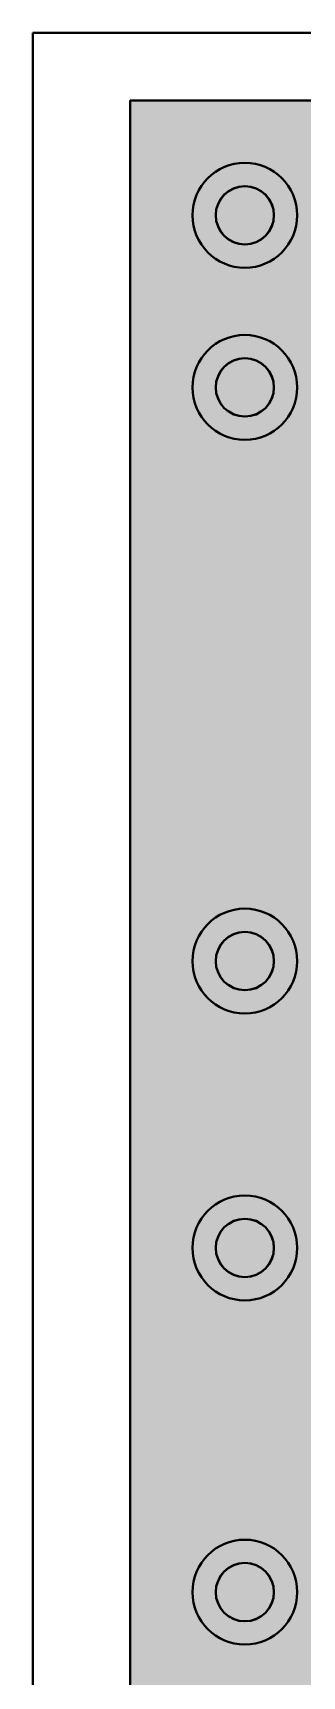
# Model space of a CAD drawing. Header units: millimetres. Extents: x 3.5 to 53, y 2.8 to 30.3.
# Drawn here: x 14.47 to 16.82, y 15.99 to 30.32 of the extents above; entities that cross this region are included whole.
import ezdxf

# ---------------------------------------------------------------- set-up
doc = ezdxf.new("R2010")
doc.units = ezdxf.units.MM
for name, color, linetype in [('bottom_copper', 7, 'Continuous'), ('bottom_silk', 7, 'Continuous'), ('drill_plated', 7, 'Continuous'), ('outline', 7, 'Continuous'), ('top_copper', 7, 'Continuous'), ('top_silk', 7, 'Continuous')]:
    doc.layers.add(name, color=color, linetype=linetype)

# ---------------------------------------------------------------- blocks, each defined once
blk = doc.blocks.new('Block7000')
at = {"layer": 'bottom_copper', "lineweight": 40}
blk.add_hatch(color=7, dxfattribs=at).paths.add_polyline_path([(4.035, 0), (0, 0), (0, 26), (4.035, 26), (4.035, 0)], flags=0)
at = {"layer": 'bottom_copper', "color": 7, "lineweight": 40}
blk.add_lwpolyline([(4.035, 0), (0, 0), (0, 26), (4.035, 26), (4.035, 0)], close=True, dxfattribs=at)
blk = doc.blocks.new('Block19332')
at = {"layer": 'top_copper', "lineweight": 40}
blk.add_hatch(color=7, dxfattribs=at).paths.add_polyline_path([(6.54, 0), (0, 0), (0, 26), (6.54, 26), (6.54, 0)], flags=0)
at = {"layer": 'top_copper', "color": 7, "lineweight": 40}
blk.add_lwpolyline([(6.54, 0), (0, 0), (0, 26), (6.54, 26), (6.54, 0)], close=True, dxfattribs=at)

msp = doc.modelspace()

# ---------------------------------------------------------------- hatches: boundary and pattern name
at = {"layer": 'bottom_copper', "lineweight": 40}
for points in [[(16.569, 28.678), (16.555, 28.63), (16.531, 28.586), (16.5, 28.547), (16.461, 28.516), (16.418, 28.492), (16.37, 28.478), (16.32, 28.473), (16.271, 28.478), (16.223, 28.492), (16.179, 28.516), (16.141, 28.547), (16.109, 28.586), (16.086, 28.63), (16.071, 28.678), (16.066, 28.727), (16.071, 28.777), (16.086, 28.824), (16.109, 28.868), (16.141, 28.907), (16.179, 28.938), (16.223, 28.962), (16.271, 28.976), (16.32, 28.981), (16.37, 28.976), (16.418, 28.962), (16.461, 28.938), (16.5, 28.907), (16.531, 28.868), (16.555, 28.824), (16.569, 28.777), (16.574, 28.727), (16.569, 28.678)], [(16.569, 27.178), (16.555, 27.13), (16.531, 27.086), (16.5, 27.047), (16.461, 27.016), (16.418, 26.992), (16.37, 26.978), (16.32, 26.973), (16.271, 26.978), (16.223, 26.992), (16.179, 27.016), (16.141, 27.047), (16.109, 27.086), (16.086, 27.13), (16.071, 27.178), (16.066, 27.227), (16.071, 27.277), (16.086, 27.324), (16.109, 27.368), (16.141, 27.407), (16.179, 27.438), (16.223, 27.462), (16.271, 27.476), (16.32, 27.481), (16.37, 27.476), (16.418, 27.462), (16.461, 27.438), (16.5, 27.407), (16.531, 27.368), (16.555, 27.324), (16.569, 27.277), (16.574, 27.227), (16.569, 27.178)], [(16.569, 22.178), (16.555, 22.13), (16.531, 22.086), (16.5, 22.047), (16.461, 22.016), (16.418, 21.992), (16.37, 21.978), (16.32, 21.973), (16.271, 21.978), (16.223, 21.992), (16.179, 22.016), (16.141, 22.047), (16.109, 22.086), (16.086, 22.13), (16.071, 22.178), (16.066, 22.227), (16.071, 22.277), (16.086, 22.324), (16.109, 22.368), (16.141, 22.407), (16.179, 22.438), (16.223, 22.462), (16.271, 22.476), (16.32, 22.481), (16.37, 22.476), (16.418, 22.462), (16.461, 22.438), (16.5, 22.407), (16.531, 22.368), (16.555, 22.324), (16.569, 22.277), (16.574, 22.227), (16.569, 22.178)], [(16.569, 19.678), (16.555, 19.63), (16.531, 19.586), (16.5, 19.547), (16.461, 19.516), (16.418, 19.492), (16.37, 19.478), (16.32, 19.473), (16.271, 19.478), (16.223, 19.492), (16.179, 19.516), (16.141, 19.547), (16.109, 19.586), (16.086, 19.63), (16.071, 19.678), (16.066, 19.727), (16.071, 19.777), (16.086, 19.824), (16.109, 19.868), (16.141, 19.907), (16.179, 19.938), (16.223, 19.962), (16.271, 19.976), (16.32, 19.981), (16.37, 19.976), (16.418, 19.962), (16.461, 19.938), (16.5, 19.907), (16.531, 19.868), (16.555, 19.824), (16.569, 19.777), (16.574, 19.727), (16.569, 19.678)], [(16.569, 16.678), (16.555, 16.63), (16.531, 16.586), (16.5, 16.547), (16.461, 16.516), (16.418, 16.492), (16.37, 16.478), (16.32, 16.473), (16.271, 16.478), (16.223, 16.492), (16.179, 16.516), (16.141, 16.547), (16.109, 16.586), (16.086, 16.63), (16.071, 16.678), (16.066, 16.727), (16.071, 16.777), (16.086, 16.824), (16.109, 16.868), (16.141, 16.907), (16.179, 16.938), (16.223, 16.962), (16.271, 16.976), (16.32, 16.981), (16.37, 16.976), (16.418, 16.962), (16.461, 16.938), (16.5, 16.907), (16.531, 16.868), (16.555, 16.824), (16.569, 16.777), (16.574, 16.727), (16.569, 16.678)]]:
    msp.add_hatch(color=7, dxfattribs=at).paths.add_polyline_path(points, flags=0)
at = {"layer": 'drill_plated', "lineweight": 40}
for points in [[(16.569, 28.678), (16.555, 28.63), (16.531, 28.586), (16.5, 28.547), (16.461, 28.516), (16.418, 28.492), (16.37, 28.478), (16.32, 28.473), (16.271, 28.478), (16.223, 28.492), (16.179, 28.516), (16.141, 28.547), (16.109, 28.586), (16.086, 28.63), (16.071, 28.678), (16.066, 28.727), (16.071, 28.777), (16.086, 28.824), (16.109, 28.868), (16.141, 28.907), (16.179, 28.938), (16.223, 28.962), (16.271, 28.976), (16.32, 28.981), (16.37, 28.976), (16.418, 28.962), (16.461, 28.938), (16.5, 28.907), (16.531, 28.868), (16.555, 28.824), (16.569, 28.777), (16.574, 28.727), (16.569, 28.678)], [(16.569, 27.178), (16.555, 27.13), (16.531, 27.086), (16.5, 27.047), (16.461, 27.016), (16.418, 26.992), (16.37, 26.978), (16.32, 26.973), (16.271, 26.978), (16.223, 26.992), (16.179, 27.016), (16.141, 27.047), (16.109, 27.086), (16.086, 27.13), (16.071, 27.178), (16.066, 27.227), (16.071, 27.277), (16.086, 27.324), (16.109, 27.368), (16.141, 27.407), (16.179, 27.438), (16.223, 27.462), (16.271, 27.476), (16.32, 27.481), (16.37, 27.476), (16.418, 27.462), (16.461, 27.438), (16.5, 27.407), (16.531, 27.368), (16.555, 27.324), (16.569, 27.277), (16.574, 27.227), (16.569, 27.178)], [(16.569, 22.178), (16.555, 22.13), (16.531, 22.086), (16.5, 22.047), (16.461, 22.016), (16.418, 21.992), (16.37, 21.978), (16.32, 21.973), (16.271, 21.978), (16.223, 21.992), (16.179, 22.016), (16.141, 22.047), (16.109, 22.086), (16.086, 22.13), (16.071, 22.178), (16.066, 22.227), (16.071, 22.277), (16.086, 22.324), (16.109, 22.368), (16.141, 22.407), (16.179, 22.438), (16.223, 22.462), (16.271, 22.476), (16.32, 22.481), (16.37, 22.476), (16.418, 22.462), (16.461, 22.438), (16.5, 22.407), (16.531, 22.368), (16.555, 22.324), (16.569, 22.277), (16.574, 22.227), (16.569, 22.178)], [(16.569, 19.678), (16.555, 19.63), (16.531, 19.586), (16.5, 19.547), (16.461, 19.516), (16.418, 19.492), (16.37, 19.478), (16.32, 19.473), (16.271, 19.478), (16.223, 19.492), (16.179, 19.516), (16.141, 19.547), (16.109, 19.586), (16.086, 19.63), (16.071, 19.678), (16.066, 19.727), (16.071, 19.777), (16.086, 19.824), (16.109, 19.868), (16.141, 19.907), (16.179, 19.938), (16.223, 19.962), (16.271, 19.976), (16.32, 19.981), (16.37, 19.976), (16.418, 19.962), (16.461, 19.938), (16.5, 19.907), (16.531, 19.868), (16.555, 19.824), (16.569, 19.777), (16.574, 19.727), (16.569, 19.678)], [(16.569, 16.678), (16.555, 16.63), (16.531, 16.586), (16.5, 16.547), (16.461, 16.516), (16.418, 16.492), (16.37, 16.478), (16.32, 16.473), (16.271, 16.478), (16.223, 16.492), (16.179, 16.516), (16.141, 16.547), (16.109, 16.586), (16.086, 16.63), (16.071, 16.678), (16.066, 16.727), (16.071, 16.777), (16.086, 16.824), (16.109, 16.868), (16.141, 16.907), (16.179, 16.938), (16.223, 16.962), (16.271, 16.976), (16.32, 16.981), (16.37, 16.976), (16.418, 16.962), (16.461, 16.938), (16.5, 16.907), (16.531, 16.868), (16.555, 16.824), (16.569, 16.777), (16.574, 16.727), (16.569, 16.678)]]:
    msp.add_hatch(color=7, dxfattribs=at).paths.add_polyline_path(points, flags=0)
at = {"layer": 'top_copper', "lineweight": 40}
for points in [[(16.569, 28.678), (16.555, 28.63), (16.531, 28.586), (16.5, 28.547), (16.461, 28.516), (16.418, 28.492), (16.37, 28.478), (16.32, 28.473), (16.271, 28.478), (16.223, 28.492), (16.179, 28.516), (16.141, 28.547), (16.109, 28.586), (16.086, 28.63), (16.071, 28.678), (16.066, 28.727), (16.071, 28.777), (16.086, 28.824), (16.109, 28.868), (16.141, 28.907), (16.179, 28.938), (16.223, 28.962), (16.271, 28.976), (16.32, 28.981), (16.37, 28.976), (16.418, 28.962), (16.461, 28.938), (16.5, 28.907), (16.531, 28.868), (16.555, 28.824), (16.569, 28.777), (16.574, 28.727), (16.569, 28.678)], [(16.569, 27.178), (16.555, 27.13), (16.531, 27.086), (16.5, 27.047), (16.461, 27.016), (16.418, 26.992), (16.37, 26.978), (16.32, 26.973), (16.271, 26.978), (16.223, 26.992), (16.179, 27.016), (16.141, 27.047), (16.109, 27.086), (16.086, 27.13), (16.071, 27.178), (16.066, 27.227), (16.071, 27.277), (16.086, 27.324), (16.109, 27.368), (16.141, 27.407), (16.179, 27.438), (16.223, 27.462), (16.271, 27.476), (16.32, 27.481), (16.37, 27.476), (16.418, 27.462), (16.461, 27.438), (16.5, 27.407), (16.531, 27.368), (16.555, 27.324), (16.569, 27.277), (16.574, 27.227), (16.569, 27.178)], [(16.569, 22.178), (16.555, 22.13), (16.531, 22.086), (16.5, 22.047), (16.461, 22.016), (16.418, 21.992), (16.37, 21.978), (16.32, 21.973), (16.271, 21.978), (16.223, 21.992), (16.179, 22.016), (16.141, 22.047), (16.109, 22.086), (16.086, 22.13), (16.071, 22.178), (16.066, 22.227), (16.071, 22.277), (16.086, 22.324), (16.109, 22.368), (16.141, 22.407), (16.179, 22.438), (16.223, 22.462), (16.271, 22.476), (16.32, 22.481), (16.37, 22.476), (16.418, 22.462), (16.461, 22.438), (16.5, 22.407), (16.531, 22.368), (16.555, 22.324), (16.569, 22.277), (16.574, 22.227), (16.569, 22.178)], [(16.569, 19.678), (16.555, 19.63), (16.531, 19.586), (16.5, 19.547), (16.461, 19.516), (16.418, 19.492), (16.37, 19.478), (16.32, 19.473), (16.271, 19.478), (16.223, 19.492), (16.179, 19.516), (16.141, 19.547), (16.109, 19.586), (16.086, 19.63), (16.071, 19.678), (16.066, 19.727), (16.071, 19.777), (16.086, 19.824), (16.109, 19.868), (16.141, 19.907), (16.179, 19.938), (16.223, 19.962), (16.271, 19.976), (16.32, 19.981), (16.37, 19.976), (16.418, 19.962), (16.461, 19.938), (16.5, 19.907), (16.531, 19.868), (16.555, 19.824), (16.569, 19.777), (16.574, 19.727), (16.569, 19.678)], [(16.569, 16.678), (16.555, 16.63), (16.531, 16.586), (16.5, 16.547), (16.461, 16.516), (16.418, 16.492), (16.37, 16.478), (16.32, 16.473), (16.271, 16.478), (16.223, 16.492), (16.179, 16.516), (16.141, 16.547), (16.109, 16.586), (16.086, 16.63), (16.071, 16.678), (16.066, 16.727), (16.071, 16.777), (16.086, 16.824), (16.109, 16.868), (16.141, 16.907), (16.179, 16.938), (16.223, 16.962), (16.271, 16.976), (16.32, 16.981), (16.37, 16.976), (16.418, 16.962), (16.461, 16.938), (16.5, 16.907), (16.531, 16.868), (16.555, 16.824), (16.569, 16.777), (16.574, 16.727), (16.569, 16.678)]]:
    msp.add_hatch(color=7, dxfattribs=at).paths.add_polyline_path(points, flags=0)

# ---------------------------------------------------------------- linework, layer by layer
at = {"layer": 'bottom_copper', "color": 7, "lineweight": 40}
for p, q in [((15.32, 14.227), (15.32, 29.727)), ((15.32, 29.727), (24.32, 29.727))]:
    msp.add_line(p, q, dxfattribs=at)
for points in [[(16.569, 28.678), (16.555, 28.63), (16.531, 28.586), (16.5, 28.547), (16.461, 28.516), (16.418, 28.492), (16.37, 28.478), (16.32, 28.473), (16.271, 28.478), (16.223, 28.492), (16.179, 28.516), (16.141, 28.547), (16.109, 28.586), (16.086, 28.63), (16.071, 28.678), (16.066, 28.727), (16.071, 28.777), (16.086, 28.824), (16.109, 28.868), (16.141, 28.907), (16.179, 28.938), (16.223, 28.962), (16.271, 28.976), (16.32, 28.981), (16.37, 28.976), (16.418, 28.962), (16.461, 28.938), (16.5, 28.907), (16.531, 28.868), (16.555, 28.824), (16.569, 28.777), (16.574, 28.727), (16.569, 28.678)], [(16.569, 27.178), (16.555, 27.13), (16.531, 27.086), (16.5, 27.047), (16.461, 27.016), (16.418, 26.992), (16.37, 26.978), (16.32, 26.973), (16.271, 26.978), (16.223, 26.992), (16.179, 27.016), (16.141, 27.047), (16.109, 27.086), (16.086, 27.13), (16.071, 27.178), (16.066, 27.227), (16.071, 27.277), (16.086, 27.324), (16.109, 27.368), (16.141, 27.407), (16.179, 27.438), (16.223, 27.462), (16.271, 27.476), (16.32, 27.481), (16.37, 27.476), (16.418, 27.462), (16.461, 27.438), (16.5, 27.407), (16.531, 27.368), (16.555, 27.324), (16.569, 27.277), (16.574, 27.227), (16.569, 27.178)], [(16.569, 22.178), (16.555, 22.13), (16.531, 22.086), (16.5, 22.047), (16.461, 22.016), (16.418, 21.992), (16.37, 21.978), (16.32, 21.973), (16.271, 21.978), (16.223, 21.992), (16.179, 22.016), (16.141, 22.047), (16.109, 22.086), (16.086, 22.13), (16.071, 22.178), (16.066, 22.227), (16.071, 22.277), (16.086, 22.324), (16.109, 22.368), (16.141, 22.407), (16.179, 22.438), (16.223, 22.462), (16.271, 22.476), (16.32, 22.481), (16.37, 22.476), (16.418, 22.462), (16.461, 22.438), (16.5, 22.407), (16.531, 22.368), (16.555, 22.324), (16.569, 22.277), (16.574, 22.227), (16.569, 22.178)], [(16.569, 19.678), (16.555, 19.63), (16.531, 19.586), (16.5, 19.547), (16.461, 19.516), (16.418, 19.492), (16.37, 19.478), (16.32, 19.473), (16.271, 19.478), (16.223, 19.492), (16.179, 19.516), (16.141, 19.547), (16.109, 19.586), (16.086, 19.63), (16.071, 19.678), (16.066, 19.727), (16.071, 19.777), (16.086, 19.824), (16.109, 19.868), (16.141, 19.907), (16.179, 19.938), (16.223, 19.962), (16.271, 19.976), (16.32, 19.981), (16.37, 19.976), (16.418, 19.962), (16.461, 19.938), (16.5, 19.907), (16.531, 19.868), (16.555, 19.824), (16.569, 19.777), (16.574, 19.727), (16.569, 19.678)], [(16.569, 16.678), (16.555, 16.63), (16.531, 16.586), (16.5, 16.547), (16.461, 16.516), (16.418, 16.492), (16.37, 16.478), (16.32, 16.473), (16.271, 16.478), (16.223, 16.492), (16.179, 16.516), (16.141, 16.547), (16.109, 16.586), (16.086, 16.63), (16.071, 16.678), (16.066, 16.727), (16.071, 16.777), (16.086, 16.824), (16.109, 16.868), (16.141, 16.907), (16.179, 16.938), (16.223, 16.962), (16.271, 16.976), (16.32, 16.981), (16.37, 16.976), (16.418, 16.962), (16.461, 16.938), (16.5, 16.907), (16.531, 16.868), (16.555, 16.824), (16.569, 16.777), (16.574, 16.727), (16.569, 16.678)]]:
    msp.add_lwpolyline(points, close=True, dxfattribs=at)
for centre, major_axis in [((16.32, 28.727), (0.457, 0)), ((16.32, 28.727), (0.254, 0)), ((16.32, 27.227), (0.457, 0)), ((16.32, 27.227), (0.254, 0)), ((16.32, 22.227), (0.457, 0)), ((16.32, 22.227), (0.254, 0)), ((16.32, 19.727), (0.457, 0)), ((16.32, 19.727), (0.254, 0)), ((16.32, 16.727), (0.457, 0)), ((16.32, 16.727), (0.254, 0))]:
    msp.add_ellipse(centre, major_axis=major_axis, ratio=1, dxfattribs=at)
at = {"layer": 'bottom_silk', "color": 7, "lineweight": 40}
for p, q in [((41.97, 30.317), (14.47, 30.317)), ((14.47, 30.317), (14.47, 14.817))]:
    msp.add_line(p, q, dxfattribs=at)
at = {"layer": 'drill_plated', "color": 7, "lineweight": 40}
for points in [[(16.569, 28.678), (16.555, 28.63), (16.531, 28.586), (16.5, 28.547), (16.461, 28.516), (16.418, 28.492), (16.37, 28.478), (16.32, 28.473), (16.271, 28.478), (16.223, 28.492), (16.179, 28.516), (16.141, 28.547), (16.109, 28.586), (16.086, 28.63), (16.071, 28.678), (16.066, 28.727), (16.071, 28.777), (16.086, 28.824), (16.109, 28.868), (16.141, 28.907), (16.179, 28.938), (16.223, 28.962), (16.271, 28.976), (16.32, 28.981), (16.37, 28.976), (16.418, 28.962), (16.461, 28.938), (16.5, 28.907), (16.531, 28.868), (16.555, 28.824), (16.569, 28.777), (16.574, 28.727), (16.569, 28.678)], [(16.569, 27.178), (16.555, 27.13), (16.531, 27.086), (16.5, 27.047), (16.461, 27.016), (16.418, 26.992), (16.37, 26.978), (16.32, 26.973), (16.271, 26.978), (16.223, 26.992), (16.179, 27.016), (16.141, 27.047), (16.109, 27.086), (16.086, 27.13), (16.071, 27.178), (16.066, 27.227), (16.071, 27.277), (16.086, 27.324), (16.109, 27.368), (16.141, 27.407), (16.179, 27.438), (16.223, 27.462), (16.271, 27.476), (16.32, 27.481), (16.37, 27.476), (16.418, 27.462), (16.461, 27.438), (16.5, 27.407), (16.531, 27.368), (16.555, 27.324), (16.569, 27.277), (16.574, 27.227), (16.569, 27.178)], [(16.569, 22.178), (16.555, 22.13), (16.531, 22.086), (16.5, 22.047), (16.461, 22.016), (16.418, 21.992), (16.37, 21.978), (16.32, 21.973), (16.271, 21.978), (16.223, 21.992), (16.179, 22.016), (16.141, 22.047), (16.109, 22.086), (16.086, 22.13), (16.071, 22.178), (16.066, 22.227), (16.071, 22.277), (16.086, 22.324), (16.109, 22.368), (16.141, 22.407), (16.179, 22.438), (16.223, 22.462), (16.271, 22.476), (16.32, 22.481), (16.37, 22.476), (16.418, 22.462), (16.461, 22.438), (16.5, 22.407), (16.531, 22.368), (16.555, 22.324), (16.569, 22.277), (16.574, 22.227), (16.569, 22.178)], [(16.569, 19.678), (16.555, 19.63), (16.531, 19.586), (16.5, 19.547), (16.461, 19.516), (16.418, 19.492), (16.37, 19.478), (16.32, 19.473), (16.271, 19.478), (16.223, 19.492), (16.179, 19.516), (16.141, 19.547), (16.109, 19.586), (16.086, 19.63), (16.071, 19.678), (16.066, 19.727), (16.071, 19.777), (16.086, 19.824), (16.109, 19.868), (16.141, 19.907), (16.179, 19.938), (16.223, 19.962), (16.271, 19.976), (16.32, 19.981), (16.37, 19.976), (16.418, 19.962), (16.461, 19.938), (16.5, 19.907), (16.531, 19.868), (16.555, 19.824), (16.569, 19.777), (16.574, 19.727), (16.569, 19.678)], [(16.569, 16.678), (16.555, 16.63), (16.531, 16.586), (16.5, 16.547), (16.461, 16.516), (16.418, 16.492), (16.37, 16.478), (16.32, 16.473), (16.271, 16.478), (16.223, 16.492), (16.179, 16.516), (16.141, 16.547), (16.109, 16.586), (16.086, 16.63), (16.071, 16.678), (16.066, 16.727), (16.071, 16.777), (16.086, 16.824), (16.109, 16.868), (16.141, 16.907), (16.179, 16.938), (16.223, 16.962), (16.271, 16.976), (16.32, 16.981), (16.37, 16.976), (16.418, 16.962), (16.461, 16.938), (16.5, 16.907), (16.531, 16.868), (16.555, 16.824), (16.569, 16.777), (16.574, 16.727), (16.569, 16.678)]]:
    msp.add_lwpolyline(points, close=True, dxfattribs=at)
for centre in [(16.32, 28.727), (16.32, 27.227), (16.32, 22.227), (16.32, 19.727), (16.32, 16.727)]:
    msp.add_ellipse(centre, major_axis=(0.254, 0), ratio=1, dxfattribs=at)
at = {"layer": 'outline', "color": 7, "lineweight": 40}
for p, q in [((14.47, 14.817), (14.47, 30.317)), ((14.47, 30.317), (41.97, 30.317))]:
    msp.add_line(p, q, dxfattribs=at)
at = {"layer": 'top_copper', "color": 7, "lineweight": 40}
for p, q in [((15.32, 14.227), (15.32, 29.727)), ((15.32, 29.727), (24.32, 29.727))]:
    msp.add_line(p, q, dxfattribs=at)
for points in [[(16.569, 28.678), (16.555, 28.63), (16.531, 28.586), (16.5, 28.547), (16.461, 28.516), (16.418, 28.492), (16.37, 28.478), (16.32, 28.473), (16.271, 28.478), (16.223, 28.492), (16.179, 28.516), (16.141, 28.547), (16.109, 28.586), (16.086, 28.63), (16.071, 28.678), (16.066, 28.727), (16.071, 28.777), (16.086, 28.824), (16.109, 28.868), (16.141, 28.907), (16.179, 28.938), (16.223, 28.962), (16.271, 28.976), (16.32, 28.981), (16.37, 28.976), (16.418, 28.962), (16.461, 28.938), (16.5, 28.907), (16.531, 28.868), (16.555, 28.824), (16.569, 28.777), (16.574, 28.727), (16.569, 28.678)], [(16.569, 27.178), (16.555, 27.13), (16.531, 27.086), (16.5, 27.047), (16.461, 27.016), (16.418, 26.992), (16.37, 26.978), (16.32, 26.973), (16.271, 26.978), (16.223, 26.992), (16.179, 27.016), (16.141, 27.047), (16.109, 27.086), (16.086, 27.13), (16.071, 27.178), (16.066, 27.227), (16.071, 27.277), (16.086, 27.324), (16.109, 27.368), (16.141, 27.407), (16.179, 27.438), (16.223, 27.462), (16.271, 27.476), (16.32, 27.481), (16.37, 27.476), (16.418, 27.462), (16.461, 27.438), (16.5, 27.407), (16.531, 27.368), (16.555, 27.324), (16.569, 27.277), (16.574, 27.227), (16.569, 27.178)], [(16.569, 22.178), (16.555, 22.13), (16.531, 22.086), (16.5, 22.047), (16.461, 22.016), (16.418, 21.992), (16.37, 21.978), (16.32, 21.973), (16.271, 21.978), (16.223, 21.992), (16.179, 22.016), (16.141, 22.047), (16.109, 22.086), (16.086, 22.13), (16.071, 22.178), (16.066, 22.227), (16.071, 22.277), (16.086, 22.324), (16.109, 22.368), (16.141, 22.407), (16.179, 22.438), (16.223, 22.462), (16.271, 22.476), (16.32, 22.481), (16.37, 22.476), (16.418, 22.462), (16.461, 22.438), (16.5, 22.407), (16.531, 22.368), (16.555, 22.324), (16.569, 22.277), (16.574, 22.227), (16.569, 22.178)], [(16.569, 19.678), (16.555, 19.63), (16.531, 19.586), (16.5, 19.547), (16.461, 19.516), (16.418, 19.492), (16.37, 19.478), (16.32, 19.473), (16.271, 19.478), (16.223, 19.492), (16.179, 19.516), (16.141, 19.547), (16.109, 19.586), (16.086, 19.63), (16.071, 19.678), (16.066, 19.727), (16.071, 19.777), (16.086, 19.824), (16.109, 19.868), (16.141, 19.907), (16.179, 19.938), (16.223, 19.962), (16.271, 19.976), (16.32, 19.981), (16.37, 19.976), (16.418, 19.962), (16.461, 19.938), (16.5, 19.907), (16.531, 19.868), (16.555, 19.824), (16.569, 19.777), (16.574, 19.727), (16.569, 19.678)], [(16.569, 16.678), (16.555, 16.63), (16.531, 16.586), (16.5, 16.547), (16.461, 16.516), (16.418, 16.492), (16.37, 16.478), (16.32, 16.473), (16.271, 16.478), (16.223, 16.492), (16.179, 16.516), (16.141, 16.547), (16.109, 16.586), (16.086, 16.63), (16.071, 16.678), (16.066, 16.727), (16.071, 16.777), (16.086, 16.824), (16.109, 16.868), (16.141, 16.907), (16.179, 16.938), (16.223, 16.962), (16.271, 16.976), (16.32, 16.981), (16.37, 16.976), (16.418, 16.962), (16.461, 16.938), (16.5, 16.907), (16.531, 16.868), (16.555, 16.824), (16.569, 16.777), (16.574, 16.727), (16.569, 16.678)]]:
    msp.add_lwpolyline(points, close=True, dxfattribs=at)
for centre, major_axis in [((16.32, 28.727), (0.457, 0)), ((16.32, 28.727), (0.254, 0)), ((16.32, 27.227), (0.457, 0)), ((16.32, 27.227), (0.254, 0)), ((16.32, 22.227), (0.457, 0)), ((16.32, 22.227), (0.254, 0)), ((16.32, 19.727), (0.457, 0)), ((16.32, 19.727), (0.254, 0)), ((16.32, 16.727), (0.457, 0)), ((16.32, 16.727), (0.254, 0))]:
    msp.add_ellipse(centre, major_axis=major_axis, ratio=1, dxfattribs=at)
at = {"layer": 'top_silk', "color": 7, "lineweight": 40}
for p, q in [((14.47, 14.817), (14.47, 30.317)), ((14.47, 30.317), (41.97, 30.317))]:
    msp.add_line(p, q, dxfattribs=at)

# ---------------------------------------------------------------- block references
at = {"layer": 'bottom_copper'}
msp.add_blockref('Block7000', (15.32, 3.727), dxfattribs=at)
at = {"layer": 'top_copper'}
msp.add_blockref('Block19332', (15.32, 3.727), dxfattribs=at)

doc.saveas('drawing.dxf')
